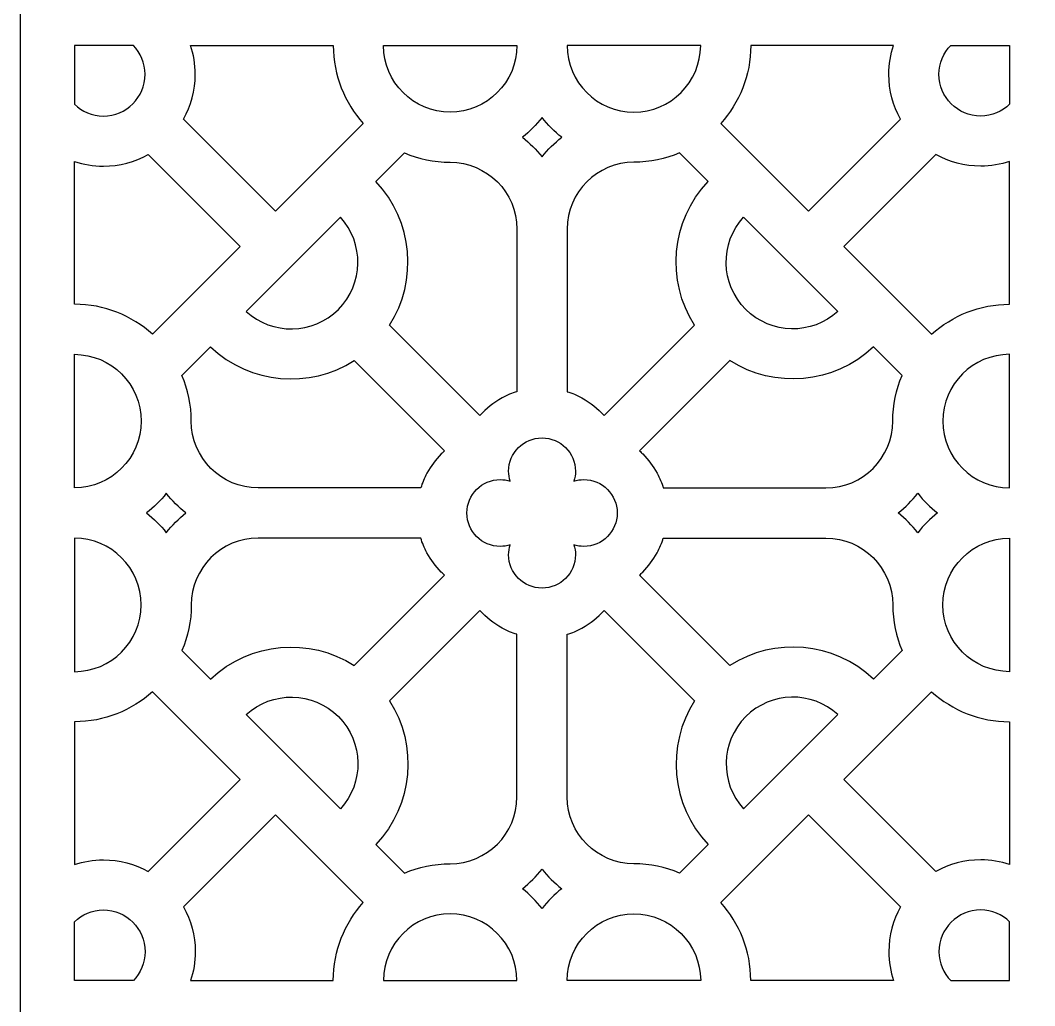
# Model space of a CAD drawing. Header units: centimetres. Extents: x -27.5 to -15.9, y -9.5 to 9.5.
# Drawn here: x -27.5 to -25.072, y -2.367 to -0.008 of the extents above; entities that cross this region are included whole.
import ezdxf

# ---------------------------------------------------------------- set-up
doc = ezdxf.new("R2010")
doc.units = ezdxf.units.CM
doc.header["$MEASUREMENT"] = 0
doc.layers.add('layer 1', color=7, linetype='Continuous')

msp = doc.modelspace()

# ---------------------------------------------------------------- linework, layer by layer
at = {"layer": 'layer 1', "color": 250}
for points, knots in [([(-27.5, 9.5), (-27.5, 9.5), (-27.5, 9.5), (-27.5, 9.5), (-27.5, 9.5), (-27.5, 9.5), (-22.6443, 9.5), (-22.6443, 9.5), (-22.6443, 9.5), (-22.6443, 9.5), (-22.6443, -9.5), (-22.6443, -9.5), (-22.6443, -9.5), (-22.6443, -9.5), (-27.5, -9.5), (-27.5, -9.5), (-27.5, -9.5), (-27.5, -9.5), (-27.5, 9.5), (-27.5, 9.5)], [0, 0, 0, 0, 0.1666667, 0.1666667, 0.1666667, 0.1666667, 0.3333333, 0.3333333, 0.3333333, 0.3333333, 0.5, 0.5, 0.5, 0.5, 0.6666667, 0.6666667, 0.6666667, 0.6666667, 1, 1, 1, 1]), ([(-27.22934, -0.06826), (-27.22934, -0.06826), (-27.22934, -0.06826), (-27.22934, -0.06826), (-27.22934, -0.06826), (-27.21196, -0.08626), (-27.20125, -0.11071), (-27.20125, -0.13759), (-27.20125, -0.13759), (-27.20125, -0.19263), (-27.24614, -0.23753), (-27.30118, -0.23753), (-27.30118, -0.23753), (-27.32806, -0.23753), (-27.35251, -0.22681), (-27.37052, -0.20944), (-27.37052, -0.20944), (-27.37052, -0.20944), (-27.37052, -0.06826), (-27.37052, -0.06826), (-27.37052, -0.06826), (-27.37052, -0.06826), (-27.22934, -0.06826), (-27.22934, -0.06826)], [0, 0, 0, 0, 0.1428571, 0.1428571, 0.1428571, 0.1428571, 0.2857143, 0.2857143, 0.2857143, 0.2857143, 0.4285714, 0.4285714, 0.4285714, 0.4285714, 0.5714286, 0.5714286, 0.5714286, 0.5714286, 0.7142857, 0.7142857, 0.7142857, 0.7142857, 1, 1, 1, 1]), ([(-27.1093, -0.24468), (-27.1093, -0.24468), (-27.1093, -0.24468), (-27.1093, -0.24468), (-27.1093, -0.24468), (-27.1093, -0.24468), (-26.88911, -0.46488), (-26.88911, -0.46488), (-26.88911, -0.46488), (-26.88911, -0.46488), (-26.67923, -0.25498), (-26.67923, -0.25498), (-26.67923, -0.25498), (-26.72365, -0.20553), (-26.7508, -0.14026), (-26.75095, -0.06884), (-26.75095, -0.06884), (-26.75095, -0.06865), (-26.75095, -0.06845), (-26.75095, -0.06826), (-26.75095, -0.06826), (-26.75095, -0.06826), (-27.09259, -0.06826), (-27.09259, -0.06826), (-27.09259, -0.06826), (-27.08529, -0.09008), (-27.08133, -0.11339), (-27.08133, -0.13759), (-27.08133, -0.13759), (-27.08133, -0.17643), (-27.0915, -0.21296), (-27.1093, -0.24468)], [0, 0, 0, 0, 0.1111111, 0.1111111, 0.1111111, 0.1111111, 0.2222222, 0.2222222, 0.2222222, 0.2222222, 0.3333333, 0.3333333, 0.3333333, 0.3333333, 0.4444444, 0.4444444, 0.4444444, 0.4444444, 0.5555556, 0.5555556, 0.5555556, 0.5555556, 0.6666667, 0.6666667, 0.6666667, 0.6666667, 0.7777778, 0.7777778, 0.7777778, 0.7777778, 1, 1, 1, 1]), ([(-26.63103, -0.06826), (-26.63103, -0.06826), (-26.63103, -0.06826), (-26.63103, -0.06826), (-26.63103, -0.06826), (-26.63103, -0.06843), (-26.63103, -0.0686), (-26.63103, -0.06877), (-26.63103, -0.06877), (-26.63076, -0.1566), (-26.55904, -0.22815), (-26.47115, -0.22815), (-26.47115, -0.22815), (-26.38319, -0.22815), (-26.31143, -0.15649), (-26.31126, -0.06857), (-26.31126, -0.06857), (-26.31126, -0.06846), (-26.31126, -0.06836), (-26.31126, -0.06826), (-26.31126, -0.06826), (-26.31126, -0.06826), (-26.63103, -0.06826), (-26.63103, -0.06826)], [0, 0, 0, 0, 0.1428571, 0.1428571, 0.1428571, 0.1428571, 0.2857143, 0.2857143, 0.2857143, 0.2857143, 0.4285714, 0.4285714, 0.4285714, 0.4285714, 0.5714286, 0.5714286, 0.5714286, 0.5714286, 0.7142857, 0.7142857, 0.7142857, 0.7142857, 1, 1, 1, 1]), ([(-25.87158, -0.06826), (-25.87158, -0.06826), (-25.87158, -0.06826), (-25.87158, -0.06826), (-25.87158, -0.06826), (-25.87158, -0.06843), (-25.87158, -0.0686), (-25.87158, -0.06877), (-25.87158, -0.06877), (-25.87186, -0.1566), (-25.94358, -0.22815), (-26.03147, -0.22815), (-26.03147, -0.22815), (-26.11943, -0.22815), (-26.19119, -0.15649), (-26.19134, -0.06857), (-26.19134, -0.06857), (-26.19134, -0.06846), (-26.19136, -0.06836), (-26.19136, -0.06826), (-26.19136, -0.06826), (-26.19136, -0.06826), (-25.87158, -0.06826), (-25.87158, -0.06826)], [0, 0, 0, 0, 0.1428571, 0.1428571, 0.1428571, 0.1428571, 0.2857143, 0.2857143, 0.2857143, 0.2857143, 0.4285714, 0.4285714, 0.4285714, 0.4285714, 0.5714286, 0.5714286, 0.5714286, 0.5714286, 0.7142857, 0.7142857, 0.7142857, 0.7142857, 1, 1, 1, 1]), ([(-25.39332, -0.24468), (-25.39332, -0.24468), (-25.39332, -0.24468), (-25.39332, -0.24468), (-25.39332, -0.24468), (-25.39332, -0.24468), (-25.61351, -0.46488), (-25.61351, -0.46488), (-25.61351, -0.46488), (-25.61351, -0.46488), (-25.82339, -0.25498), (-25.82339, -0.25498), (-25.82339, -0.25498), (-25.77897, -0.20553), (-25.75182, -0.14026), (-25.75169, -0.06884), (-25.75169, -0.06884), (-25.75169, -0.06865), (-25.75167, -0.06845), (-25.75167, -0.06826), (-25.75167, -0.06826), (-25.75167, -0.06826), (-25.41004, -0.06826), (-25.41004, -0.06826), (-25.41004, -0.06826), (-25.41733, -0.09008), (-25.42129, -0.11339), (-25.42129, -0.13759), (-25.42129, -0.13759), (-25.42129, -0.17643), (-25.4111, -0.21296), (-25.39332, -0.24468)], [0, 0, 0, 0, 0.1111111, 0.1111111, 0.1111111, 0.1111111, 0.2222222, 0.2222222, 0.2222222, 0.2222222, 0.3333333, 0.3333333, 0.3333333, 0.3333333, 0.4444444, 0.4444444, 0.4444444, 0.4444444, 0.5555556, 0.5555556, 0.5555556, 0.5555556, 0.6666667, 0.6666667, 0.6666667, 0.6666667, 0.7777778, 0.7777778, 0.7777778, 0.7777778, 1, 1, 1, 1]), ([(-25.27328, -0.06826), (-25.27328, -0.06826), (-25.27328, -0.06826), (-25.27328, -0.06826), (-25.27328, -0.06826), (-25.29066, -0.08626), (-25.30137, -0.11071), (-25.30137, -0.13759), (-25.30137, -0.13759), (-25.30137, -0.19263), (-25.25648, -0.23753), (-25.20143, -0.23753), (-25.20143, -0.23753), (-25.17456, -0.23753), (-25.15009, -0.22681), (-25.13212, -0.20944), (-25.13212, -0.20944), (-25.13212, -0.20944), (-25.13212, -0.06826), (-25.13212, -0.06826), (-25.13212, -0.06826), (-25.13212, -0.06826), (-25.27328, -0.06826), (-25.27328, -0.06826)], [0, 0, 0, 0, 0.1428571, 0.1428571, 0.1428571, 0.1428571, 0.2857143, 0.2857143, 0.2857143, 0.2857143, 0.4285714, 0.4285714, 0.4285714, 0.4285714, 0.5714286, 0.5714286, 0.5714286, 0.5714286, 0.7142857, 0.7142857, 0.7142857, 0.7142857, 1, 1, 1, 1]), ([(-26.2513, -0.24101), (-26.2513, -0.24101), (-26.2513, -0.24101), (-26.2513, -0.24101), (-26.2513, -0.24101), (-26.23752, -0.2585), (-26.22171, -0.27432), (-26.20422, -0.28811), (-26.20422, -0.28811), (-26.22171, -0.30189), (-26.23752, -0.31771), (-26.2513, -0.33519), (-26.2513, -0.33519), (-26.2513, -0.33519), (-26.2513, -0.3352), (-26.2513, -0.3352), (-26.2513, -0.3352), (-26.2513, -0.3352), (-26.2513, -0.33519), (-26.2513, -0.33519), (-26.2513, -0.33519), (-26.2651, -0.31771), (-26.2809, -0.30189), (-26.2984, -0.28811), (-26.2984, -0.28811), (-26.2809, -0.27432), (-26.2651, -0.2585), (-26.2513, -0.24101)], [0, 0, 0, 0, 0.125, 0.125, 0.125, 0.125, 0.25, 0.25, 0.25, 0.25, 0.375, 0.375, 0.375, 0.375, 0.5, 0.5, 0.5, 0.5, 0.625, 0.625, 0.625, 0.625, 0.75, 0.75, 0.75, 0.75, 1, 1, 1, 1]), ([(-27.37052, -0.68783), (-27.37052, -0.68783), (-27.37052, -0.68783), (-27.37052, -0.68783), (-27.37052, -0.68783), (-27.37043, -0.68783), (-27.37036, -0.68783), (-27.37028, -0.68783), (-27.37028, -0.68783), (-27.29872, -0.68788), (-27.23333, -0.71505), (-27.18379, -0.75955), (-27.18379, -0.75955), (-27.18379, -0.75955), (-26.9739, -0.54966), (-26.9739, -0.54966), (-26.9739, -0.54966), (-26.9739, -0.54966), (-27.19409, -0.32948), (-27.19409, -0.32948), (-27.19409, -0.32948), (-27.22581, -0.34727), (-27.26235, -0.35744), (-27.30118, -0.35744), (-27.30118, -0.35744), (-27.32539, -0.35744), (-27.34869, -0.35348), (-27.37052, -0.3462), (-27.37052, -0.3462), (-27.37052, -0.3462), (-27.37052, -0.68783), (-27.37052, -0.68783)], [0, 0, 0, 0, 0.1111111, 0.1111111, 0.1111111, 0.1111111, 0.2222222, 0.2222222, 0.2222222, 0.2222222, 0.3333333, 0.3333333, 0.3333333, 0.3333333, 0.4444444, 0.4444444, 0.4444444, 0.4444444, 0.5555556, 0.5555556, 0.5555556, 0.5555556, 0.6666667, 0.6666667, 0.6666667, 0.6666667, 0.7777778, 0.7777778, 0.7777778, 0.7777778, 1, 1, 1, 1]), ([(-26.61613, -0.73786), (-26.61613, -0.73786), (-26.61613, -0.73786), (-26.61613, -0.73786), (-26.61613, -0.73786), (-26.61613, -0.73786), (-26.39978, -0.95421), (-26.39978, -0.95421), (-26.39978, -0.95421), (-26.38462, -0.93743), (-26.36762, -0.92394), (-26.34671, -0.9119), (-26.34671, -0.9119), (-26.34671, -0.9119), (-26.32921, -0.90344), (-26.32921, -0.90344), (-26.32921, -0.90344), (-26.32315, -0.90104), (-26.3172, -0.89893), (-26.31126, -0.89711), (-26.31126, -0.89711), (-26.31126, -0.89711), (-26.31126, -0.50795), (-26.31126, -0.50795), (-26.31126, -0.50795), (-26.31126, -0.41989), (-26.38309, -0.34806), (-26.47115, -0.34806), (-26.47115, -0.34806), (-26.50989, -0.34806), (-26.54683, -0.34011), (-26.58044, -0.32577), (-26.58044, -0.32577), (-26.58044, -0.32577), (-26.64894, -0.39428), (-26.64894, -0.39428), (-26.64894, -0.39428), (-26.55907, -0.4888), (-26.54816, -0.63157), (-26.61613, -0.73786)], [0, 0, 0, 0, 0.0909091, 0.0909091, 0.0909091, 0.0909091, 0.1818182, 0.1818182, 0.1818182, 0.1818182, 0.2727273, 0.2727273, 0.2727273, 0.2727273, 0.3636364, 0.3636364, 0.3636364, 0.3636364, 0.4545455, 0.4545455, 0.4545455, 0.4545455, 0.5454545, 0.5454545, 0.5454545, 0.5454545, 0.6363636, 0.6363636, 0.6363636, 0.6363636, 0.7272727, 0.7272727, 0.7272727, 0.7272727, 0.8181818, 0.8181818, 0.8181818, 0.8181818, 1, 1, 1, 1]), ([(-25.88649, -0.73786), (-25.88649, -0.73786), (-25.88649, -0.73786), (-25.88649, -0.73786), (-25.88649, -0.73786), (-25.88649, -0.73786), (-26.10284, -0.95421), (-26.10284, -0.95421), (-26.10284, -0.95421), (-26.11798, -0.93743), (-26.135, -0.92394), (-26.15591, -0.9119), (-26.15591, -0.9119), (-26.15591, -0.9119), (-26.1734, -0.90344), (-26.1734, -0.90344), (-26.1734, -0.90344), (-26.17947, -0.90104), (-26.18544, -0.89893), (-26.19136, -0.89711), (-26.19136, -0.89711), (-26.19136, -0.89711), (-26.19136, -0.50795), (-26.19136, -0.50795), (-26.19136, -0.50795), (-26.19136, -0.41989), (-26.11954, -0.34806), (-26.03147, -0.34806), (-26.03147, -0.34806), (-25.99273, -0.34806), (-25.95579, -0.34011), (-25.92218, -0.32577), (-25.92218, -0.32577), (-25.92218, -0.32577), (-25.85369, -0.39428), (-25.85369, -0.39428), (-25.85369, -0.39428), (-25.94355, -0.4888), (-25.95446, -0.63157), (-25.88649, -0.73786)], [0, 0, 0, 0, 0.0909091, 0.0909091, 0.0909091, 0.0909091, 0.1818182, 0.1818182, 0.1818182, 0.1818182, 0.2727273, 0.2727273, 0.2727273, 0.2727273, 0.3636364, 0.3636364, 0.3636364, 0.3636364, 0.4545455, 0.4545455, 0.4545455, 0.4545455, 0.5454545, 0.5454545, 0.5454545, 0.5454545, 0.6363636, 0.6363636, 0.6363636, 0.6363636, 0.7272727, 0.7272727, 0.7272727, 0.7272727, 0.8181818, 0.8181818, 0.8181818, 0.8181818, 1, 1, 1, 1]), ([(-25.13212, -0.68783), (-25.13212, -0.68783), (-25.13212, -0.68783), (-25.13212, -0.68783), (-25.13212, -0.68783), (-25.13219, -0.68783), (-25.13225, -0.68783), (-25.13234, -0.68783), (-25.13234, -0.68783), (-25.20389, -0.68788), (-25.26929, -0.71505), (-25.31883, -0.75955), (-25.31883, -0.75955), (-25.31883, -0.75955), (-25.52872, -0.54966), (-25.52872, -0.54966), (-25.52872, -0.54966), (-25.52872, -0.54966), (-25.30853, -0.32948), (-25.30853, -0.32948), (-25.30853, -0.32948), (-25.27681, -0.34727), (-25.24027, -0.35744), (-25.20143, -0.35744), (-25.20143, -0.35744), (-25.17724, -0.35744), (-25.15391, -0.35348), (-25.13212, -0.3462), (-25.13212, -0.3462), (-25.13212, -0.3462), (-25.13212, -0.68783), (-25.13212, -0.68783)], [0, 0, 0, 0, 0.1111111, 0.1111111, 0.1111111, 0.1111111, 0.2222222, 0.2222222, 0.2222222, 0.2222222, 0.3333333, 0.3333333, 0.3333333, 0.3333333, 0.4444444, 0.4444444, 0.4444444, 0.4444444, 0.5555556, 0.5555556, 0.5555556, 0.5555556, 0.6666667, 0.6666667, 0.6666667, 0.6666667, 0.7777778, 0.7777778, 0.7777778, 0.7777778, 1, 1, 1, 1]), ([(-26.73378, -0.47912), (-26.73378, -0.47912), (-26.73378, -0.47912), (-26.73378, -0.47912), (-26.73378, -0.47912), (-26.6765, -0.54171), (-26.67813, -0.63949), (-26.73871, -0.70006), (-26.73871, -0.70006), (-26.7993, -0.76063), (-26.89706, -0.76227), (-26.95965, -0.705), (-26.95965, -0.705), (-26.95965, -0.705), (-26.73378, -0.47912), (-26.73378, -0.47912)], [0, 0, 0, 0, 0.2, 0.2, 0.2, 0.2, 0.4, 0.4, 0.4, 0.4, 0.6, 0.6, 0.6, 0.6, 1, 1, 1, 1]), ([(-25.76884, -0.47912), (-25.76884, -0.47912), (-25.76884, -0.47912), (-25.76884, -0.47912), (-25.76884, -0.47912), (-25.8261, -0.54171), (-25.82447, -0.63949), (-25.76389, -0.70006), (-25.76389, -0.70006), (-25.70332, -0.76063), (-25.60558, -0.76227), (-25.54297, -0.705), (-25.54297, -0.705), (-25.54297, -0.705), (-25.76884, -0.47912), (-25.76884, -0.47912)], [0, 0, 0, 0, 0.2, 0.2, 0.2, 0.2, 0.4, 0.4, 0.4, 0.4, 0.6, 0.6, 0.6, 0.6, 1, 1, 1, 1]), ([(-26.48466, -1.03892), (-26.48466, -1.03892), (-26.48466, -1.03892), (-26.48466, -1.03892), (-26.48466, -1.03892), (-26.48466, -1.03892), (-26.70092, -0.82265), (-26.70092, -0.82265), (-26.70092, -0.82265), (-26.80719, -0.89062), (-26.94998, -0.87969), (-27.0445, -0.78984), (-27.0445, -0.78984), (-27.0445, -0.78984), (-27.113, -0.85834), (-27.113, -0.85834), (-27.113, -0.85834), (-27.09866, -0.89195), (-27.09071, -0.92889), (-27.09071, -0.96763), (-27.09071, -0.96763), (-27.09071, -1.05569), (-27.01889, -1.12751), (-26.93083, -1.12751), (-26.93083, -1.12751), (-26.93083, -1.12751), (-26.54161, -1.12751), (-26.54161, -1.12751), (-26.54161, -1.12751), (-26.53786, -1.11562), (-26.53302, -1.10403), (-26.52687, -1.09206), (-26.52687, -1.09206), (-26.51697, -1.07486), (-26.50628, -1.06054), (-26.49257, -1.04616), (-26.49257, -1.04616), (-26.48992, -1.04365), (-26.48729, -1.04124), (-26.48466, -1.03892)], [0, 0, 0, 0, 0.0909091, 0.0909091, 0.0909091, 0.0909091, 0.1818182, 0.1818182, 0.1818182, 0.1818182, 0.2727273, 0.2727273, 0.2727273, 0.2727273, 0.3636364, 0.3636364, 0.3636364, 0.3636364, 0.4545455, 0.4545455, 0.4545455, 0.4545455, 0.5454545, 0.5454545, 0.5454545, 0.5454545, 0.6363636, 0.6363636, 0.6363636, 0.6363636, 0.7272727, 0.7272727, 0.7272727, 0.7272727, 0.8181818, 0.8181818, 0.8181818, 0.8181818, 1, 1, 1, 1]), ([(-26.01797, -1.03892), (-26.01797, -1.03892), (-26.01797, -1.03892), (-26.01797, -1.03892), (-26.01797, -1.03892), (-26.01797, -1.03892), (-25.8017, -0.82265), (-25.8017, -0.82265), (-25.8017, -0.82265), (-25.69543, -0.89062), (-25.55264, -0.87969), (-25.45812, -0.78984), (-25.45812, -0.78984), (-25.45812, -0.78984), (-25.38962, -0.85834), (-25.38962, -0.85834), (-25.38962, -0.85834), (-25.40396, -0.89195), (-25.4119, -0.92889), (-25.4119, -0.96763), (-25.4119, -0.96763), (-25.4119, -0.96763), (-25.41192, -0.96763), (-25.41192, -0.96763), (-25.41192, -0.96763), (-25.41192, -1.05569), (-25.48373, -1.12751), (-25.57179, -1.12751), (-25.57179, -1.12751), (-25.57179, -1.12751), (-25.96101, -1.12751), (-25.96101, -1.12751), (-25.96101, -1.12751), (-25.96476, -1.11562), (-25.96959, -1.10403), (-25.97574, -1.09206), (-25.97574, -1.09206), (-25.98565, -1.07486), (-25.99634, -1.06054), (-26.01007, -1.04616), (-26.01007, -1.04616), (-26.0127, -1.04365), (-26.01532, -1.04124), (-26.01797, -1.03892)], [0, 0, 0, 0, 0.0833333, 0.0833333, 0.0833333, 0.0833333, 0.1666667, 0.1666667, 0.1666667, 0.1666667, 0.25, 0.25, 0.25, 0.25, 0.3333333, 0.3333333, 0.3333333, 0.3333333, 0.4166667, 0.4166667, 0.4166667, 0.4166667, 0.5, 0.5, 0.5, 0.5, 0.5833333, 0.5833333, 0.5833333, 0.5833333, 0.6666667, 0.6666667, 0.6666667, 0.6666667, 0.75, 0.75, 0.75, 0.75, 0.8333333, 0.8333333, 0.8333333, 0.8333333, 1, 1, 1, 1]), ([(-27.37052, -1.12751), (-27.37052, -1.12751), (-27.37052, -1.12751), (-27.37052, -1.12751), (-27.37052, -1.12751), (-27.37035, -1.12751), (-27.37018, -1.1275), (-27.37001, -1.1275), (-27.37001, -1.1275), (-27.28219, -1.12723), (-27.21063, -1.05552), (-27.21063, -0.96763), (-27.21063, -0.96763), (-27.21063, -0.87966), (-27.28229, -0.80791), (-27.37021, -0.80774), (-27.37021, -0.80774), (-27.37031, -0.80774), (-27.37042, -0.80774), (-27.37052, -0.80774), (-27.37052, -0.80774), (-27.37052, -0.80774), (-27.37052, -1.12751), (-27.37052, -1.12751)], [0, 0, 0, 0, 0.1428571, 0.1428571, 0.1428571, 0.1428571, 0.2857143, 0.2857143, 0.2857143, 0.2857143, 0.4285714, 0.4285714, 0.4285714, 0.4285714, 0.5714286, 0.5714286, 0.5714286, 0.5714286, 0.7142857, 0.7142857, 0.7142857, 0.7142857, 1, 1, 1, 1]), ([(-25.13212, -1.12751), (-25.13212, -1.12751), (-25.13212, -1.12751), (-25.13212, -1.12751), (-25.13212, -1.12751), (-25.13227, -1.12751), (-25.13244, -1.1275), (-25.13261, -1.1275), (-25.13261, -1.1275), (-25.22045, -1.12723), (-25.29199, -1.05552), (-25.29199, -0.96763), (-25.29199, -0.96763), (-25.29199, -0.87966), (-25.22033, -0.80791), (-25.13241, -0.80774), (-25.13241, -0.80774), (-25.1323, -0.80774), (-25.1322, -0.80774), (-25.13212, -0.80774), (-25.13212, -0.80774), (-25.13212, -0.80774), (-25.13212, -1.12751), (-25.13212, -1.12751)], [0, 0, 0, 0, 0.1428571, 0.1428571, 0.1428571, 0.1428571, 0.2857143, 0.2857143, 0.2857143, 0.2857143, 0.4285714, 0.4285714, 0.4285714, 0.4285714, 0.5714286, 0.5714286, 0.5714286, 0.5714286, 0.7142857, 0.7142857, 0.7142857, 0.7142857, 1, 1, 1, 1]), ([(-26.43121, -1.18746), (-26.43121, -1.18746), (-26.43121, -1.18746), (-26.43121, -1.18746), (-26.43121, -1.18746), (-26.43121, -1.2315), (-26.3953, -1.26741), (-26.35127, -1.26741), (-26.35127, -1.26741), (-26.34306, -1.26741), (-26.33515, -1.26616), (-26.3277, -1.26386), (-26.3277, -1.26386), (-26.33002, -1.27131), (-26.33126, -1.27922), (-26.33126, -1.28741), (-26.33126, -1.28741), (-26.33126, -1.33145), (-26.29535, -1.36736), (-26.25132, -1.36736), (-26.25132, -1.36736), (-26.25132, -1.36736), (-26.25132, -1.36736), (-26.2513, -1.36736), (-26.2513, -1.36736), (-26.20727, -1.36736), (-26.17136, -1.33145), (-26.17136, -1.28741), (-26.17136, -1.28741), (-26.17136, -1.27922), (-26.17262, -1.27131), (-26.17492, -1.26386), (-26.17492, -1.26386), (-26.16747, -1.26616), (-26.15956, -1.26741), (-26.15137, -1.26741), (-26.15137, -1.26741), (-26.10734, -1.26741), (-26.07143, -1.2315), (-26.07143, -1.18746), (-26.07143, -1.18746), (-26.07143, -1.14344), (-26.10734, -1.10752), (-26.15137, -1.10752), (-26.15137, -1.10752), (-26.15956, -1.10752), (-26.16747, -1.10878), (-26.17492, -1.11108), (-26.17492, -1.11108), (-26.17262, -1.10363), (-26.17136, -1.09571), (-26.17136, -1.08752), (-26.17136, -1.08752), (-26.17136, -1.04349), (-26.20727, -1.00757), (-26.2513, -1.00757), (-26.2513, -1.00757), (-26.25132, -1.00757), (-26.25132, -1.00757), (-26.25132, -1.00757), (-26.25132, -1.00757), (-26.29535, -1.00757), (-26.33126, -1.04349), (-26.33126, -1.08752), (-26.33126, -1.08752), (-26.33126, -1.09571), (-26.33002, -1.10363), (-26.3277, -1.11108), (-26.3277, -1.11108), (-26.33515, -1.10878), (-26.34306, -1.10752), (-26.35127, -1.10752), (-26.35127, -1.10752), (-26.3953, -1.10752), (-26.43121, -1.14344), (-26.43121, -1.18746)], [0, 0, 0, 0, 0.05, 0.05, 0.05, 0.05, 0.1, 0.1, 0.1, 0.1, 0.15, 0.15, 0.15, 0.15, 0.2, 0.2, 0.2, 0.2, 0.25, 0.25, 0.25, 0.25, 0.3, 0.3, 0.3, 0.3, 0.35, 0.35, 0.35, 0.35, 0.4, 0.4, 0.4, 0.4, 0.45, 0.45, 0.45, 0.45, 0.5, 0.5, 0.5, 0.5, 0.55, 0.55, 0.55, 0.55, 0.6, 0.6, 0.6, 0.6, 0.65, 0.65, 0.65, 0.65, 0.7, 0.7, 0.7, 0.7, 0.75, 0.75, 0.75, 0.75, 0.8, 0.8, 0.8, 0.8, 0.85, 0.85, 0.85, 0.85, 0.9, 0.9, 0.9, 0.9, 1, 1, 1, 1]), ([(-27.10357, -1.18746), (-27.10357, -1.18746), (-27.10357, -1.18746), (-27.10357, -1.18746), (-27.10357, -1.18746), (-27.12107, -1.20126), (-27.13689, -1.21707), (-27.15067, -1.23456), (-27.15067, -1.23456), (-27.16445, -1.21707), (-27.18028, -1.20126), (-27.19778, -1.18746), (-27.19778, -1.18746), (-27.18028, -1.17368), (-27.16445, -1.15787), (-27.15067, -1.14037), (-27.15067, -1.14037), (-27.13689, -1.15786), (-27.12107, -1.17368), (-27.10357, -1.18746)], [0, 0, 0, 0, 0.1666667, 0.1666667, 0.1666667, 0.1666667, 0.3333333, 0.3333333, 0.3333333, 0.3333333, 0.5, 0.5, 0.5, 0.5, 0.6666667, 0.6666667, 0.6666667, 0.6666667, 1, 1, 1, 1]), ([(-25.39906, -1.18746), (-25.39906, -1.18746), (-25.39906, -1.18746), (-25.39906, -1.18746), (-25.39906, -1.18746), (-25.38157, -1.20126), (-25.36574, -1.21707), (-25.35195, -1.23456), (-25.35195, -1.23456), (-25.33817, -1.21707), (-25.32234, -1.20126), (-25.30485, -1.18746), (-25.30485, -1.18746), (-25.32234, -1.17368), (-25.33817, -1.15787), (-25.35195, -1.14037), (-25.35195, -1.14037), (-25.36574, -1.15786), (-25.38157, -1.17368), (-25.39906, -1.18746)], [0, 0, 0, 0, 0.1666667, 0.1666667, 0.1666667, 0.1666667, 0.3333333, 0.3333333, 0.3333333, 0.3333333, 0.5, 0.5, 0.5, 0.5, 0.6666667, 0.6666667, 0.6666667, 0.6666667, 1, 1, 1, 1]), ([(-27.37052, -1.24742), (-27.37052, -1.24742), (-27.37052, -1.24742), (-27.37052, -1.24742), (-27.37052, -1.24742), (-27.37035, -1.24742), (-27.37018, -1.24742), (-27.37001, -1.24742), (-27.37001, -1.24742), (-27.28219, -1.2477), (-27.21063, -1.31941), (-27.21063, -1.40731), (-27.21063, -1.40731), (-27.21063, -1.49527), (-27.28229, -1.56702), (-27.37021, -1.56719), (-27.37021, -1.56719), (-27.37031, -1.56719), (-27.37042, -1.56719), (-27.37052, -1.56719), (-27.37052, -1.56719), (-27.37052, -1.56719), (-27.37052, -1.24742), (-27.37052, -1.24742)], [0, 0, 0, 0, 0.1428571, 0.1428571, 0.1428571, 0.1428571, 0.2857143, 0.2857143, 0.2857143, 0.2857143, 0.4285714, 0.4285714, 0.4285714, 0.4285714, 0.5714286, 0.5714286, 0.5714286, 0.5714286, 0.7142857, 0.7142857, 0.7142857, 0.7142857, 1, 1, 1, 1]), ([(-26.48466, -1.33601), (-26.48466, -1.33601), (-26.48466, -1.33601), (-26.48466, -1.33601), (-26.48466, -1.33601), (-26.48466, -1.33601), (-26.70092, -1.55229), (-26.70092, -1.55229), (-26.70092, -1.55229), (-26.80719, -1.48431), (-26.94998, -1.49523), (-27.0445, -1.58509), (-27.0445, -1.58509), (-27.0445, -1.58509), (-27.113, -1.51659), (-27.113, -1.51659), (-27.113, -1.51659), (-27.09866, -1.48298), (-27.09071, -1.44605), (-27.09071, -1.40731), (-27.09071, -1.40731), (-27.09071, -1.31924), (-27.01889, -1.24742), (-26.93083, -1.24742), (-26.93083, -1.24742), (-26.93083, -1.24742), (-26.54161, -1.24742), (-26.54161, -1.24742), (-26.54161, -1.24742), (-26.53786, -1.25932), (-26.53302, -1.2709), (-26.52687, -1.28287), (-26.52687, -1.28287), (-26.51697, -1.30008), (-26.50628, -1.31439), (-26.49257, -1.32876), (-26.49257, -1.32876), (-26.48992, -1.33127), (-26.48729, -1.33369), (-26.48466, -1.33601)], [0, 0, 0, 0, 0.0909091, 0.0909091, 0.0909091, 0.0909091, 0.1818182, 0.1818182, 0.1818182, 0.1818182, 0.2727273, 0.2727273, 0.2727273, 0.2727273, 0.3636364, 0.3636364, 0.3636364, 0.3636364, 0.4545455, 0.4545455, 0.4545455, 0.4545455, 0.5454545, 0.5454545, 0.5454545, 0.5454545, 0.6363636, 0.6363636, 0.6363636, 0.6363636, 0.7272727, 0.7272727, 0.7272727, 0.7272727, 0.8181818, 0.8181818, 0.8181818, 0.8181818, 1, 1, 1, 1]), ([(-26.01797, -1.33601), (-26.01797, -1.33601), (-26.01797, -1.33601), (-26.01797, -1.33601), (-26.01797, -1.33601), (-26.01797, -1.33601), (-25.8017, -1.55229), (-25.8017, -1.55229), (-25.8017, -1.55229), (-25.69543, -1.48431), (-25.55264, -1.49523), (-25.45812, -1.58509), (-25.45812, -1.58509), (-25.45812, -1.58509), (-25.38962, -1.51659), (-25.38962, -1.51659), (-25.38962, -1.51659), (-25.40396, -1.48298), (-25.4119, -1.44605), (-25.4119, -1.40731), (-25.4119, -1.40731), (-25.4119, -1.40731), (-25.41192, -1.40731), (-25.41192, -1.40731), (-25.41192, -1.40731), (-25.41192, -1.31924), (-25.48373, -1.24742), (-25.57179, -1.24742), (-25.57179, -1.24742), (-25.57179, -1.24742), (-25.96101, -1.24742), (-25.96101, -1.24742), (-25.96101, -1.24742), (-25.96476, -1.25932), (-25.96959, -1.2709), (-25.97574, -1.28287), (-25.97574, -1.28287), (-25.98565, -1.30008), (-25.99634, -1.31439), (-26.01007, -1.32876), (-26.01007, -1.32876), (-26.0127, -1.33127), (-26.01532, -1.33369), (-26.01797, -1.33601)], [0, 0, 0, 0, 0.0833333, 0.0833333, 0.0833333, 0.0833333, 0.1666667, 0.1666667, 0.1666667, 0.1666667, 0.25, 0.25, 0.25, 0.25, 0.3333333, 0.3333333, 0.3333333, 0.3333333, 0.4166667, 0.4166667, 0.4166667, 0.4166667, 0.5, 0.5, 0.5, 0.5, 0.5833333, 0.5833333, 0.5833333, 0.5833333, 0.6666667, 0.6666667, 0.6666667, 0.6666667, 0.75, 0.75, 0.75, 0.75, 0.8333333, 0.8333333, 0.8333333, 0.8333333, 1, 1, 1, 1]), ([(-25.13212, -1.24742), (-25.13212, -1.24742), (-25.13212, -1.24742), (-25.13212, -1.24742), (-25.13212, -1.24742), (-25.13227, -1.24742), (-25.13244, -1.24742), (-25.13261, -1.24742), (-25.13261, -1.24742), (-25.22045, -1.2477), (-25.29199, -1.31941), (-25.29199, -1.40731), (-25.29199, -1.40731), (-25.29199, -1.49527), (-25.22033, -1.56702), (-25.13241, -1.56719), (-25.13241, -1.56719), (-25.1323, -1.56719), (-25.1322, -1.56719), (-25.13212, -1.56719), (-25.13212, -1.56719), (-25.13212, -1.56719), (-25.13212, -1.24742), (-25.13212, -1.24742)], [0, 0, 0, 0, 0.1428571, 0.1428571, 0.1428571, 0.1428571, 0.2857143, 0.2857143, 0.2857143, 0.2857143, 0.4285714, 0.4285714, 0.4285714, 0.4285714, 0.5714286, 0.5714286, 0.5714286, 0.5714286, 0.7142857, 0.7142857, 0.7142857, 0.7142857, 1, 1, 1, 1]), ([(-26.61613, -1.63708), (-26.61613, -1.63708), (-26.61613, -1.63708), (-26.61613, -1.63708), (-26.61613, -1.63708), (-26.61613, -1.63708), (-26.39978, -1.42072), (-26.39978, -1.42072), (-26.39978, -1.42072), (-26.38462, -1.4375), (-26.36762, -1.45099), (-26.34671, -1.46303), (-26.34671, -1.46303), (-26.34671, -1.46303), (-26.32921, -1.47149), (-26.32921, -1.47149), (-26.32921, -1.47149), (-26.32315, -1.47389), (-26.3172, -1.476), (-26.31126, -1.47782), (-26.31126, -1.47782), (-26.31126, -1.47782), (-26.31126, -1.86698), (-26.31126, -1.86698), (-26.31126, -1.86698), (-26.31126, -1.95504), (-26.38309, -2.02686), (-26.47115, -2.02686), (-26.47115, -2.02686), (-26.47115, -2.02686), (-26.47115, -2.02687), (-26.47115, -2.02687), (-26.47115, -2.02687), (-26.50989, -2.02687), (-26.54683, -2.03482), (-26.58044, -2.04916), (-26.58044, -2.04916), (-26.58044, -2.04916), (-26.64894, -1.98066), (-26.64894, -1.98066), (-26.64894, -1.98066), (-26.55907, -1.88614), (-26.54816, -1.74335), (-26.61613, -1.63708)], [0, 0, 0, 0, 0.0833333, 0.0833333, 0.0833333, 0.0833333, 0.1666667, 0.1666667, 0.1666667, 0.1666667, 0.25, 0.25, 0.25, 0.25, 0.3333333, 0.3333333, 0.3333333, 0.3333333, 0.4166667, 0.4166667, 0.4166667, 0.4166667, 0.5, 0.5, 0.5, 0.5, 0.5833333, 0.5833333, 0.5833333, 0.5833333, 0.6666667, 0.6666667, 0.6666667, 0.6666667, 0.75, 0.75, 0.75, 0.75, 0.8333333, 0.8333333, 0.8333333, 0.8333333, 1, 1, 1, 1]), ([(-25.88649, -1.63708), (-25.88649, -1.63708), (-25.88649, -1.63708), (-25.88649, -1.63708), (-25.88649, -1.63708), (-25.88649, -1.63708), (-26.10284, -1.42072), (-26.10284, -1.42072), (-26.10284, -1.42072), (-26.11798, -1.4375), (-26.135, -1.45099), (-26.15591, -1.46303), (-26.15591, -1.46303), (-26.15591, -1.46303), (-26.1734, -1.47149), (-26.1734, -1.47149), (-26.1734, -1.47149), (-26.17947, -1.47389), (-26.18544, -1.476), (-26.19136, -1.47782), (-26.19136, -1.47782), (-26.19136, -1.47782), (-26.19136, -1.86698), (-26.19136, -1.86698), (-26.19136, -1.86698), (-26.19136, -1.95504), (-26.11954, -2.02686), (-26.03147, -2.02686), (-26.03147, -2.02686), (-26.03147, -2.02686), (-26.03147, -2.02687), (-26.03147, -2.02687), (-26.03147, -2.02687), (-25.99273, -2.02687), (-25.95579, -2.03482), (-25.92218, -2.04916), (-25.92218, -2.04916), (-25.92218, -2.04916), (-25.85369, -1.98066), (-25.85369, -1.98066), (-25.85369, -1.98066), (-25.94355, -1.88614), (-25.95446, -1.74335), (-25.88649, -1.63708)], [0, 0, 0, 0, 0.0833333, 0.0833333, 0.0833333, 0.0833333, 0.1666667, 0.1666667, 0.1666667, 0.1666667, 0.25, 0.25, 0.25, 0.25, 0.3333333, 0.3333333, 0.3333333, 0.3333333, 0.4166667, 0.4166667, 0.4166667, 0.4166667, 0.5, 0.5, 0.5, 0.5, 0.5833333, 0.5833333, 0.5833333, 0.5833333, 0.6666667, 0.6666667, 0.6666667, 0.6666667, 0.75, 0.75, 0.75, 0.75, 0.8333333, 0.8333333, 0.8333333, 0.8333333, 1, 1, 1, 1]), ([(-27.37052, -1.68711), (-27.37052, -1.68711), (-27.37052, -1.68711), (-27.37052, -1.68711), (-27.37052, -1.68711), (-27.37043, -1.68711), (-27.37036, -1.68711), (-27.37028, -1.68711), (-27.37028, -1.68711), (-27.29872, -1.68705), (-27.23333, -1.65988), (-27.18379, -1.61538), (-27.18379, -1.61538), (-27.18379, -1.61538), (-26.9739, -1.82527), (-26.9739, -1.82527), (-26.9739, -1.82527), (-26.9739, -1.82527), (-27.19409, -2.04546), (-27.19409, -2.04546), (-27.19409, -2.04546), (-27.22581, -2.02766), (-27.26235, -2.01749), (-27.30118, -2.01749), (-27.30118, -2.01749), (-27.32539, -2.01749), (-27.34869, -2.02145), (-27.37052, -2.02874), (-27.37052, -2.02874), (-27.37052, -2.02874), (-27.37052, -1.68711), (-27.37052, -1.68711)], [0, 0, 0, 0, 0.1111111, 0.1111111, 0.1111111, 0.1111111, 0.2222222, 0.2222222, 0.2222222, 0.2222222, 0.3333333, 0.3333333, 0.3333333, 0.3333333, 0.4444444, 0.4444444, 0.4444444, 0.4444444, 0.5555556, 0.5555556, 0.5555556, 0.5555556, 0.6666667, 0.6666667, 0.6666667, 0.6666667, 0.7777778, 0.7777778, 0.7777778, 0.7777778, 1, 1, 1, 1]), ([(-26.73378, -1.89581), (-26.73378, -1.89581), (-26.73378, -1.89581), (-26.73378, -1.89581), (-26.73378, -1.89581), (-26.6765, -1.83321), (-26.67813, -1.73544), (-26.73871, -1.67487), (-26.73871, -1.67487), (-26.7993, -1.61429), (-26.89706, -1.61266), (-26.95965, -1.66994), (-26.95965, -1.66994), (-26.95965, -1.66994), (-26.73378, -1.89581), (-26.73378, -1.89581)], [0, 0, 0, 0, 0.2, 0.2, 0.2, 0.2, 0.4, 0.4, 0.4, 0.4, 0.6, 0.6, 0.6, 0.6, 1, 1, 1, 1]), ([(-25.76884, -1.89581), (-25.76884, -1.89581), (-25.76884, -1.89581), (-25.76884, -1.89581), (-25.76884, -1.89581), (-25.8261, -1.83321), (-25.82447, -1.73544), (-25.76389, -1.67487), (-25.76389, -1.67487), (-25.70332, -1.61429), (-25.60558, -1.61266), (-25.54297, -1.66994), (-25.54297, -1.66994), (-25.54297, -1.66994), (-25.76884, -1.89581), (-25.76884, -1.89581)], [0, 0, 0, 0, 0.2, 0.2, 0.2, 0.2, 0.4, 0.4, 0.4, 0.4, 0.6, 0.6, 0.6, 0.6, 1, 1, 1, 1]), ([(-25.13212, -1.68711), (-25.13212, -1.68711), (-25.13212, -1.68711), (-25.13212, -1.68711), (-25.13212, -1.68711), (-25.13219, -1.68711), (-25.13225, -1.68711), (-25.13234, -1.68711), (-25.13234, -1.68711), (-25.20389, -1.68705), (-25.26929, -1.65988), (-25.31883, -1.61538), (-25.31883, -1.61538), (-25.31883, -1.61538), (-25.52872, -1.82527), (-25.52872, -1.82527), (-25.52872, -1.82527), (-25.52872, -1.82527), (-25.30853, -2.04546), (-25.30853, -2.04546), (-25.30853, -2.04546), (-25.27681, -2.02766), (-25.24027, -2.01749), (-25.20143, -2.01749), (-25.20143, -2.01749), (-25.17724, -2.01749), (-25.15391, -2.02145), (-25.13212, -2.02874), (-25.13212, -2.02874), (-25.13212, -2.02874), (-25.13212, -1.68711), (-25.13212, -1.68711)], [0, 0, 0, 0, 0.1111111, 0.1111111, 0.1111111, 0.1111111, 0.2222222, 0.2222222, 0.2222222, 0.2222222, 0.3333333, 0.3333333, 0.3333333, 0.3333333, 0.4444444, 0.4444444, 0.4444444, 0.4444444, 0.5555556, 0.5555556, 0.5555556, 0.5555556, 0.6666667, 0.6666667, 0.6666667, 0.6666667, 0.7777778, 0.7777778, 0.7777778, 0.7777778, 1, 1, 1, 1]), ([(-27.1093, -2.13024), (-27.1093, -2.13024), (-27.1093, -2.13024), (-27.1093, -2.13024), (-27.1093, -2.13024), (-27.1093, -2.13024), (-26.88911, -1.91006), (-26.88911, -1.91006), (-26.88911, -1.91006), (-26.88911, -1.91006), (-26.67923, -2.11995), (-26.67923, -2.11995), (-26.67923, -2.11995), (-26.72365, -2.16941), (-26.7508, -2.23468), (-26.75095, -2.30609), (-26.75095, -2.30609), (-26.75095, -2.30628), (-26.75095, -2.30647), (-26.75095, -2.30666), (-26.75095, -2.30666), (-26.75095, -2.30666), (-27.09259, -2.30666), (-27.09259, -2.30666), (-27.09259, -2.30666), (-27.08529, -2.28486), (-27.08133, -2.26155), (-27.08133, -2.23734), (-27.08133, -2.23734), (-27.08133, -2.1985), (-27.0915, -2.16196), (-27.1093, -2.13024)], [0, 0, 0, 0, 0.1111111, 0.1111111, 0.1111111, 0.1111111, 0.2222222, 0.2222222, 0.2222222, 0.2222222, 0.3333333, 0.3333333, 0.3333333, 0.3333333, 0.4444444, 0.4444444, 0.4444444, 0.4444444, 0.5555556, 0.5555556, 0.5555556, 0.5555556, 0.6666667, 0.6666667, 0.6666667, 0.6666667, 0.7777778, 0.7777778, 0.7777778, 0.7777778, 1, 1, 1, 1]), ([(-25.39332, -2.13024), (-25.39332, -2.13024), (-25.39332, -2.13024), (-25.39332, -2.13024), (-25.39332, -2.13024), (-25.39332, -2.13024), (-25.61351, -1.91006), (-25.61351, -1.91006), (-25.61351, -1.91006), (-25.61351, -1.91006), (-25.82339, -2.11995), (-25.82339, -2.11995), (-25.82339, -2.11995), (-25.77897, -2.16941), (-25.75182, -2.23468), (-25.75169, -2.30609), (-25.75169, -2.30609), (-25.75169, -2.30628), (-25.75167, -2.30647), (-25.75167, -2.30666), (-25.75167, -2.30666), (-25.75167, -2.30666), (-25.41004, -2.30666), (-25.41004, -2.30666), (-25.41004, -2.30666), (-25.41733, -2.28486), (-25.42129, -2.26155), (-25.42129, -2.23734), (-25.42129, -2.23734), (-25.42129, -2.1985), (-25.4111, -2.16196), (-25.39332, -2.13024)], [0, 0, 0, 0, 0.1111111, 0.1111111, 0.1111111, 0.1111111, 0.2222222, 0.2222222, 0.2222222, 0.2222222, 0.3333333, 0.3333333, 0.3333333, 0.3333333, 0.4444444, 0.4444444, 0.4444444, 0.4444444, 0.5555556, 0.5555556, 0.5555556, 0.5555556, 0.6666667, 0.6666667, 0.6666667, 0.6666667, 0.7777778, 0.7777778, 0.7777778, 0.7777778, 1, 1, 1, 1]), ([(-26.2513, -2.13392), (-26.2513, -2.13392), (-26.2513, -2.13392), (-26.2513, -2.13392), (-26.2513, -2.13392), (-26.23752, -2.11642), (-26.22171, -2.10061), (-26.20422, -2.08682), (-26.20422, -2.08682), (-26.22171, -2.07304), (-26.23752, -2.05723), (-26.2513, -2.03973), (-26.2513, -2.03973), (-26.2651, -2.05723), (-26.2809, -2.07304), (-26.2984, -2.08682), (-26.2984, -2.08682), (-26.2809, -2.10061), (-26.2651, -2.11642), (-26.2513, -2.13392)], [0, 0, 0, 0, 0.1666667, 0.1666667, 0.1666667, 0.1666667, 0.3333333, 0.3333333, 0.3333333, 0.3333333, 0.5, 0.5, 0.5, 0.5, 0.6666667, 0.6666667, 0.6666667, 0.6666667, 1, 1, 1, 1]), ([(-27.22934, -2.30666), (-27.22934, -2.30666), (-27.22934, -2.30666), (-27.22934, -2.30666), (-27.22934, -2.30666), (-27.21196, -2.28868), (-27.20125, -2.26421), (-27.20125, -2.23734), (-27.20125, -2.23734), (-27.20125, -2.1823), (-27.24614, -2.13741), (-27.30118, -2.13741), (-27.30118, -2.13741), (-27.32806, -2.13741), (-27.35251, -2.14812), (-27.37052, -2.16549), (-27.37052, -2.16549), (-27.37052, -2.16549), (-27.37052, -2.30666), (-27.37052, -2.30666), (-27.37052, -2.30666), (-27.37052, -2.30666), (-27.22934, -2.30666), (-27.22934, -2.30666)], [0, 0, 0, 0, 0.1428571, 0.1428571, 0.1428571, 0.1428571, 0.2857143, 0.2857143, 0.2857143, 0.2857143, 0.4285714, 0.4285714, 0.4285714, 0.4285714, 0.5714286, 0.5714286, 0.5714286, 0.5714286, 0.7142857, 0.7142857, 0.7142857, 0.7142857, 1, 1, 1, 1]), ([(-26.63103, -2.30666), (-26.63103, -2.30666), (-26.63103, -2.30666), (-26.63103, -2.30666), (-26.63103, -2.30666), (-26.63103, -2.3065), (-26.63103, -2.30633), (-26.63103, -2.30616), (-26.63103, -2.30616), (-26.63076, -2.21833), (-26.55904, -2.14678), (-26.47115, -2.14678), (-26.47115, -2.14678), (-26.38319, -2.14678), (-26.31143, -2.21844), (-26.31126, -2.30637), (-26.31126, -2.30637), (-26.31126, -2.30647), (-26.31126, -2.30657), (-26.31126, -2.30666), (-26.31126, -2.30666), (-26.31126, -2.30666), (-26.63103, -2.30666), (-26.63103, -2.30666)], [0, 0, 0, 0, 0.1428571, 0.1428571, 0.1428571, 0.1428571, 0.2857143, 0.2857143, 0.2857143, 0.2857143, 0.4285714, 0.4285714, 0.4285714, 0.4285714, 0.5714286, 0.5714286, 0.5714286, 0.5714286, 0.7142857, 0.7142857, 0.7142857, 0.7142857, 1, 1, 1, 1]), ([(-25.87158, -2.30666), (-25.87158, -2.30666), (-25.87158, -2.30666), (-25.87158, -2.30666), (-25.87158, -2.30666), (-25.87158, -2.3065), (-25.87158, -2.30633), (-25.87158, -2.30616), (-25.87158, -2.30616), (-25.87186, -2.21833), (-25.94358, -2.14678), (-26.03147, -2.14678), (-26.03147, -2.14678), (-26.11943, -2.14678), (-26.19119, -2.21844), (-26.19134, -2.30637), (-26.19134, -2.30637), (-26.19134, -2.30647), (-26.19136, -2.30657), (-26.19136, -2.30666), (-26.19136, -2.30666), (-26.19136, -2.30666), (-25.87158, -2.30666), (-25.87158, -2.30666)], [0, 0, 0, 0, 0.1428571, 0.1428571, 0.1428571, 0.1428571, 0.2857143, 0.2857143, 0.2857143, 0.2857143, 0.4285714, 0.4285714, 0.4285714, 0.4285714, 0.5714286, 0.5714286, 0.5714286, 0.5714286, 0.7142857, 0.7142857, 0.7142857, 0.7142857, 1, 1, 1, 1]), ([(-25.27328, -2.30666), (-25.27328, -2.30666), (-25.27328, -2.30666), (-25.27328, -2.30666), (-25.27328, -2.30666), (-25.29066, -2.28868), (-25.30137, -2.26421), (-25.30137, -2.23734), (-25.30137, -2.23734), (-25.30137, -2.1823), (-25.25648, -2.13741), (-25.20143, -2.13741), (-25.20143, -2.13741), (-25.17456, -2.13741), (-25.15009, -2.14812), (-25.13212, -2.16549), (-25.13212, -2.16549), (-25.13212, -2.16549), (-25.13212, -2.30666), (-25.13212, -2.30666), (-25.13212, -2.30666), (-25.13212, -2.30666), (-25.27328, -2.30666), (-25.27328, -2.30666)], [0, 0, 0, 0, 0.1428571, 0.1428571, 0.1428571, 0.1428571, 0.2857143, 0.2857143, 0.2857143, 0.2857143, 0.4285714, 0.4285714, 0.4285714, 0.4285714, 0.5714286, 0.5714286, 0.5714286, 0.5714286, 0.7142857, 0.7142857, 0.7142857, 0.7142857, 1, 1, 1, 1])]:
    msp.add_open_spline(points, degree=3, knots=knots, dxfattribs=at)

doc.saveas('drawing.dxf')
